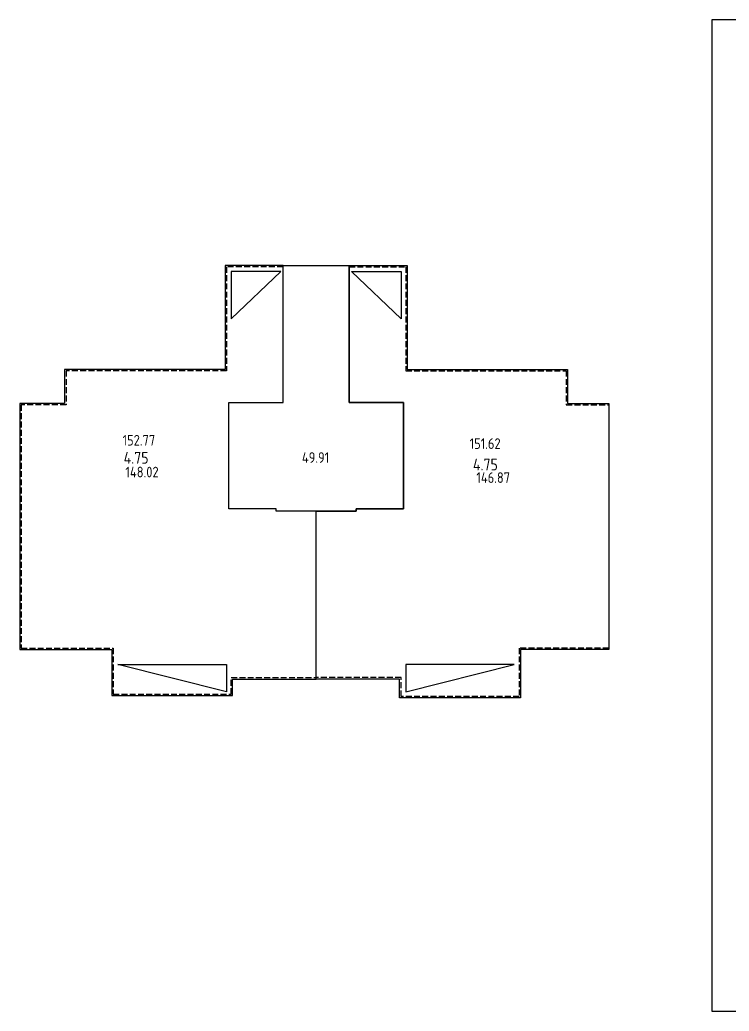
# Model space of a CAD drawing. Extents: x 1117549 to 1295333, y -232649 to -190649.
# Drawn here: x 1117549 to 1147617, y -232649 to -190649 of the extents above; entities that cross this region are included whole.
import ezdxf

# ---------------------------------------------------------------- set-up
doc = ezdxf.new("R2010")
doc.units = 0
doc.header["$LTSCALE"] = 1000
doc.header["$MEASUREMENT"] = 0
doc.linetypes.add('DASH', pattern=[0.35, 0.25, -0.1])
doc.layers.get('0').update_dxf_attribs({"linetype": 'CONTINUOUS'})
doc.layers.add('A-c', color=30, linetype='CONTINUOUS', lineweight=0)
doc.layers.add('铺地', color=147, linetype='CONTINUOUS', lineweight=0)
doc.layers.add('PUB_TITLE', color=4, linetype='CONTINUOUS')
doc.layers.add('图层1', color=6, linetype='CONTINUOUS')
doc.styles.get("Standard").update_dxf_attribs({"font": 'GBENOR', "bigfont": 'GBCBIG'})

# ---------------------------------------------------------------- blocks, each defined once
blk = doc.blocks.new('euiop[]')
at = {"layer": 'PUB_TITLE', "color": 0}
blk.add_lwpolyline([(595640.55, 25737.64), (595640.55, 26158.14), (595046.05, 26158.14), (595046.05, 25737.64)], close=True, dxfattribs=at)

msp = doc.modelspace()

# ---------------------------------------------------------------- linework, layer by layer
at = {"layer": '图层1', "color": 6}
for points in [[(1130109, -218577), (1130109, -211467), (1128409, -211467), (1128409, -211367), (1126409, -211367), (1126409, -206867), (1128709, -206867), (1128709, -201057), (1126249, -201057), (1126249, -205457), (1119449, -205457), (1119449, -206907), (1117549, -206907), (1117549, -217327), (1121449, -217327), (1121449, -219277), (1126569, -219277), (1126569, -218577), (1130109, -218577)], [(1130109, -218577), (1130109, -211467), (1131809, -211467), (1131809, -211367), (1133809, -211367), (1133809, -206867), (1131509, -206867), (1131509, -201057), (1133969, -201057), (1133969, -205457), (1140769, -205457), (1140769, -206907), (1142509, -206907), (1142509, -217327), (1138769, -217327), (1138769, -219377), (1133649, -219377), (1133649, -218577), (1130109, -218577)]]:
    msp.add_lwpolyline(points, dxfattribs=at)
at = {"layer": '图层1', "color": 6, "linetype": 'DASH'}
for points in [[(1126509, -219217), (1126509, -218517), (1130109, -218517), (1130109, -211467), (1128409, -211467), (1128409, -211367), (1126409, -211367), (1126409, -206867), (1128709, -206867), (1128709, -201117), (1126309, -201117), (1126309, -205517), (1119509, -205517), (1119509, -206967), (1117609, -206967), (1117609, -217267), (1121509, -217267), (1121509, -219217), (1126509, -219217)], [(1133709, -219317), (1133709, -218517), (1130109, -218517), (1130109, -211467), (1131809, -211467), (1131809, -211367), (1133809, -211367), (1133809, -206867), (1131509, -206867), (1131509, -201117), (1133909, -201117), (1133909, -205517), (1140709, -205517), (1140709, -206967), (1142509, -206967), (1142509, -217267), (1138709, -217267), (1138709, -219317), (1133709, -219317)]]:
    msp.add_lwpolyline(points, dxfattribs=at)
at = {"layer": '图层1', "color": 2}
msp.add_lwpolyline([(1128709, -201057), (1131509, -201057), (1131509, -206867), (1133809, -206867), (1133809, -211367), (1131809, -211367), (1131809, -211467), (1128409, -211467), (1128409, -211367), (1126409, -211367), (1126409, -206867), (1128709, -206867)], close=True, dxfattribs=at)
at = {"layer": '图层1', "color": 6}
for points in [[(1126509, -203317), (1128609, -201317), (1126509, -201317)], [(1133709, -203317), (1131609, -201317), (1133709, -201317)], [(1121709, -217967), (1126309, -217967), (1126309, -219117)], [(1138509, -217967), (1133909, -217967), (1133909, -219117)]]:
    msp.add_lwpolyline(points, close=True, dxfattribs=at)

# ---------------------------------------------------------------- block references
at = {"linetype": 'ByBlock', "xscale": 99.88109257840551, "yscale": 99.88109257817268, "zscale": 99.88109257820747}
msp.add_blockref('euiop[]', (-58286961, -2803353), dxfattribs=at)

# ---------------------------------------------------------------- texts
at = {"layer": 'A-c'}
for s, p in [('152.77', (1121904, -208686)), ('151.62', (1136614, -208829)), ('49.91', (1129505, -209420)), ('148.02', (1122025, -210033)), ('146.87', (1136901, -210268))]:
    msp.add_text(s, height=450, dxfattribs=at).set_placement(p)
at = {"layer": '铺地', "color": 241, "linetype": 'DASH'}
for p in [(1121951, -209456), (1136757, -209739)]:
    msp.add_text('4.75', height=500, dxfattribs=at).set_placement(p)

doc.saveas('drawing.dxf')
